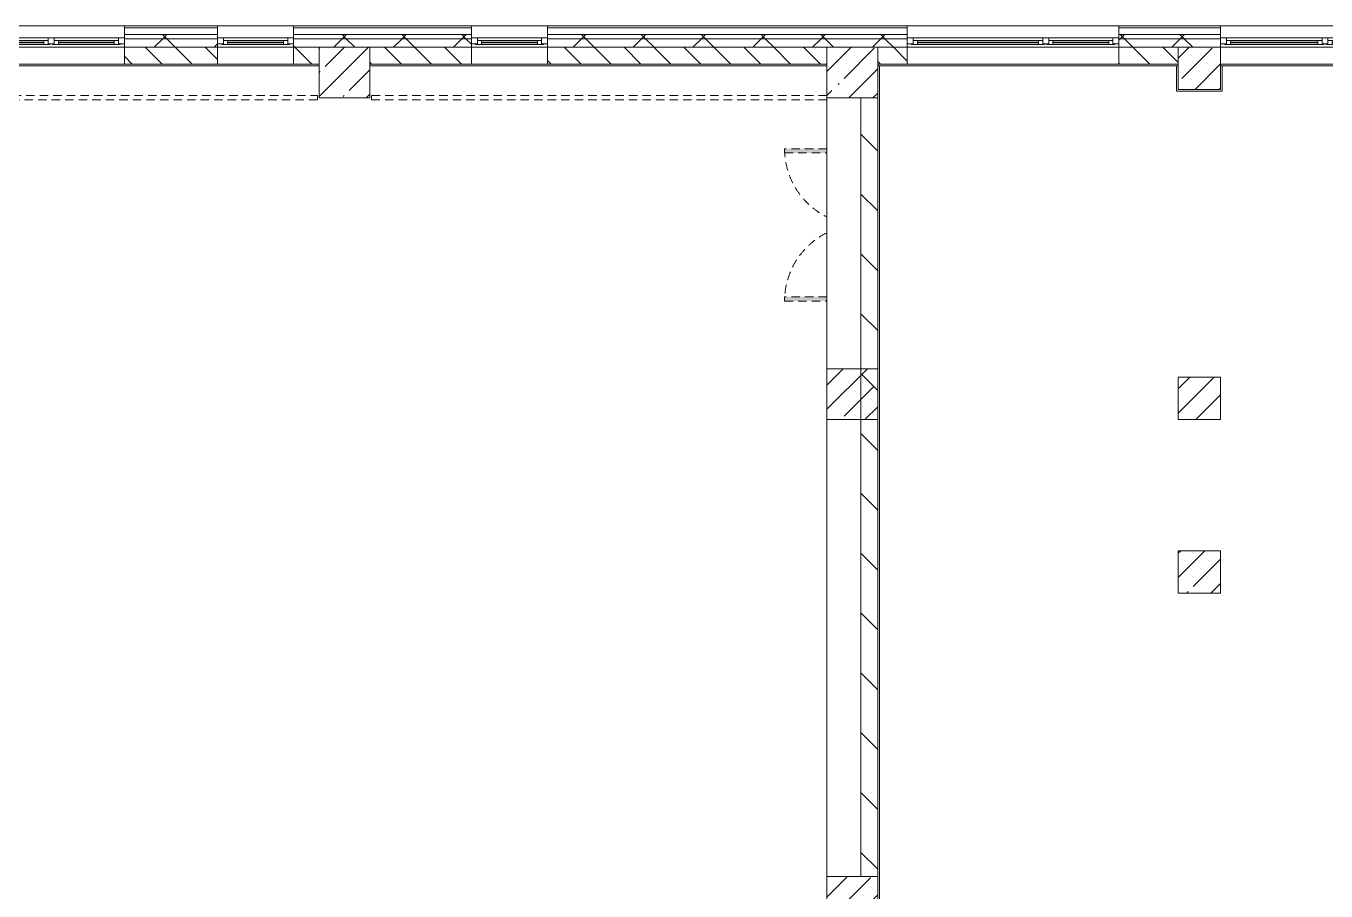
# Model space of a CAD drawing. Header units: millimetres. Extents: x -5714 to 188114, y -8553 to 29000.
# Drawn here: x 117802 to 133160, y 17129 to 27350 of the extents above; entities that cross this region are included whole.
import ezdxf

# ---------------------------------------------------------------- set-up
doc = ezdxf.new("R2010")
doc.units = ezdxf.units.MM
doc.linetypes.add('200_ШТРИХ__ш1_п0_6_', pattern=[160, 100, -60])
for name, color, linetype, lineweight in [('A-DETL-MBND-1', 7, '200_ШТРИХ__ш1_п0_6_', 9), ('A-GLAZ-2', 7, 'Continuous', 5), ('A-WALL', 7, 'Continuous', 9), ('A-WALL-2', 7, 'Continuous', 5), ('I-WALL-2', 7, 'Continuous', 5), ('S-COLS-2', 7, 'Continuous', 5)]:
    doc.layers.add(name, color=color, linetype=linetype, lineweight=lineweight)
doc.layers.add('A-FLOR-2', color=7, linetype='Continuous', lineweight=5, true_color=0xaaaaaa)
pattern_1 = [(45, (61103.76, 0), (-285.1231, 285.1231), []), (45, (61388.9, 0), (-285.1231, 285.1231), [504.031, -100.806, 16.764, -84.042])]
pattern_2 = [(45, (61103.76, 0), (-353.5534, 353.5534), []), (135, (61103.76, 0), (-353.5534, -353.5534), [])]

# ---------------------------------------------------------------- blocks, each defined once
blk = doc.blocks.new('BSC_Колонна _Прямоугольная - 600х600-V124-3_9_1_птичка')
at = {"layer": 'S-COLS-2'}
h = blk.add_hatch(dxfattribs=at)
h.set_pattern_fill('FP_61', color=256, style=0, pattern_type=2)
h.set_pattern_definition([(45, (-66460, -17000), (-285.1231, 285.1231), []), (45, (-66174.88, -17000), (-285.1231, 285.1231), [504.031, -100.806, 16.764, -84.042])])
h.paths.add_polyline_path([(-300, -300), (300, -300), (300, 300), (-300, 300)])
for p, q in [((300, 300), (-300, 300)), ((-300, 300), (-300, -300)), ((300, -300), (300, 300)), ((-300, -300), (300, -300))]:
    blk.add_line(p, q, dxfattribs=at)
blk = doc.blocks.new('BSC_Колонна _Прямоугольная - 500х500-V143-3_9_1_птичка')
at = {"layer": 'S-COLS-2'}
h = blk.add_hatch(dxfattribs=at)
h.set_pattern_fill('FP_80', color=256, style=0, pattern_type=2)
h.set_pattern_definition([(45, (-70560, -22950), (-285.1231, 285.1231), []), (45, (-70274.88, -22950), (-285.1231, 285.1231), [504.031, -100.806, 16.764, -84.042])])
h.paths.add_polyline_path([(-250, -250), (250, -250), (250, 250), (-250, 250)])
for p, q in [((250, 250), (-250, 250)), ((-250, 250), (-250, -250)), ((250, -250), (250, 250)), ((-250, -250), (250, -250))]:
    blk.add_line(p, q, dxfattribs=at)
blk = doc.blocks.new('120_Окно_СКБ_2Ст - 120_Окно_СКБ_2Ст 3100х2500 _мал_створка слева_ 2-19089248-3_9_1_птичка')
at = {"layer": 'A-GLAZ-2'}
for p, q in [((-1550, -75), (-1550, -5)), ((-1550, -5), (-1480, -5)), ((1550, -5), (-1550, -5)), ((-1480, -75), (-1550, -75)), ((-1550, -75), (-1500, -75)), ((-1480, -75), (-1500, -75)), ((-1500, -75), (-1500, -85)), ((-1500, -85), (670, -85)), ((670, -85), (-1500, -85)), ((-1480, -5), (-1480, -75)), ((650, -35), (-1480, -35)), ((-1480, -35), (-1480, -75)), ((-1430, -85), (-1430, -35)), ((-1430, -55), (600, -55)), ((600, -65), (-1430, -65)), ((600, -85), (600, -35)), ((650, -75), (650, -5)), ((650, -5), (720, -5)), ((650, -75), (650, -35)), ((720, -75), (650, -75)), ((670, -75), (650, -75)), ((670, -75), (700, -75)), ((670, -85), (670, -75)), ((720, -75), (700, -75)), ((700, -75), (700, -85)), ((700, -85), (1500, -85)), ((1500, -85), (700, -85)), ((720, -5), (720, -75)), ((1480, -35), (720, -35)), ((720, -35), (720, -75)), ((770, -85), (770, -35)), ((770, -55), (1430, -55)), ((1430, -65), (770, -65)), ((1430, -85), (1430, -35)), ((1480, -75), (1480, -5)), ((1480, -5), (1550, -5)), ((1480, -75), (1480, -35)), ((1550, -75), (1480, -75)), ((1500, -75), (1480, -75)), ((1500, -75), (1550, -75)), ((1500, -85), (1500, -75)), ((1550, -5), (1550, -75))]:
    blk.add_line(p, q, dxfattribs=at)
blk = doc.blocks.new('110_Дверь_СКБ_2Ст - Д-10 1800x2100h_Актовый зал EI30-32403870-3_9_1_птичка')
at = {"layer": 'A-DETL-MBND-1'}
for points in [[(-887.5, 500), (-837.5, 500), (-837.5, 1000), (-887.5, 1000)], [(862.5, 1000), (862.5, 500), (912.5, 500), (912.5, 1000)]]:
    blk.add_hatch(color=256, dxfattribs=at).paths.add_polyline_path(points)
for p, q in [((-887.5, 1000), (-887.5, 500)), ((-837.5, 1000), (-887.5, 1000)), ((-837.5, 500), (-837.5, 1000)), ((912.5, 1000), (862.5, 1000)), ((862.5, 1000), (862.5, 500)), ((912.5, 500), (912.5, 1000))]:
    blk.add_line(p, q, dxfattribs=at)
for centre, start, end in [((-887.5, 100), 26.74452, 90), ((912.5, 100), 90, 153.25548)]:
    blk.add_arc(centre, 900, start, end, dxfattribs=at)
blk = doc.blocks.new('BSC_Колонна _Прямоугольная - 500х500-V186-3_9_1_птичка')
at = {"layer": 'S-COLS-2'}
h = blk.add_hatch(dxfattribs=at)
h.set_pattern_fill('FP_104', color=256, style=0, pattern_type=2)
h.set_pattern_definition([(45, (-70560, -20900), (-285.1231, 285.1231), []), (45, (-70274.88, -20900), (-285.1231, 285.1231), [504.031, -100.806, 16.764, -84.042])])
h.paths.add_polyline_path([(-250, -250), (250, -250), (250, 250), (-250, 250)])
for p, q in [((250, 250), (-250, 250)), ((-250, 250), (-250, -250)), ((250, -250), (250, 250)), ((-250, -250), (250, -250))]:
    blk.add_line(p, q, dxfattribs=at)
blk = doc.blocks.new('120_Окно_СКБ_1Ст - 120_Окно_СКБ_1Ст 900х2500_h_-19906774-3_9_1_птичка')
at = {"layer": 'A-GLAZ-2'}
for p, q in [((-450, -75), (-450, -5)), ((-450, -5), (-380, -5)), ((450, -5), (-450, -5)), ((-380, -75), (-450, -75)), ((-450, -75), (-400, -75)), ((-380, -75), (-400, -75)), ((-400, -75), (-400, -85)), ((-400, -85), (400, -85)), ((400, -85), (-400, -85)), ((-380, -5), (-380, -75)), ((380, -35), (-380, -35)), ((-380, -35), (-380, -75)), ((-330, -85), (-330, -35)), ((-330, -55), (330, -55)), ((330, -65), (-330, -65)), ((330, -85), (330, -35)), ((380, -75), (380, -5)), ((380, -5), (450, -5)), ((380, -75), (380, -35)), ((450, -75), (380, -75)), ((400, -75), (380, -75)), ((400, -75), (450, -75)), ((400, -85), (400, -75)), ((450, -5), (450, -75))]:
    blk.add_line(p, q, dxfattribs=at)
blk = doc.blocks.new('120_Окно_СКБ_2Ст - 120_Окно_СКБ_2Ст 2500х2500 _мал створка справа_-23206729-3_9_1_птичка')
at = {"layer": 'A-GLAZ-2'}
for p, q in [((-1250, -75), (-1250, -5)), ((-1250, -5), (-1180, -5)), ((1250, -5), (-1250, -5)), ((-1180, -75), (-1250, -75)), ((-1250, -75), (-1200, -75)), ((-1180, -75), (-1200, -75)), ((-1200, -75), (-1200, -85)), ((-1200, -85), (370, -85)), ((370, -85), (-1200, -85)), ((-1180, -5), (-1180, -75)), ((350, -35), (-1180, -35)), ((-1180, -35), (-1180, -75)), ((-1130, -85), (-1130, -35)), ((-1130, -55), (300, -55)), ((300, -65), (-1130, -65)), ((300, -85), (300, -35)), ((350, -75), (350, -5)), ((350, -5), (420, -5)), ((350, -75), (350, -35)), ((420, -75), (350, -75)), ((370, -75), (350, -75)), ((370, -75), (400, -75)), ((370, -85), (370, -75)), ((420, -75), (400, -75)), ((400, -75), (400, -85)), ((400, -85), (1200, -85)), ((1200, -85), (400, -85)), ((420, -5), (420, -75)), ((1180, -35), (420, -35)), ((420, -35), (420, -75)), ((470, -85), (470, -35)), ((470, -55), (1130, -55)), ((1130, -65), (470, -65)), ((1130, -85), (1130, -35)), ((1180, -75), (1180, -5)), ((1180, -5), (1250, -5)), ((1180, -75), (1180, -35)), ((1250, -75), (1180, -75)), ((1200, -75), (1180, -75)), ((1200, -75), (1250, -75)), ((1200, -85), (1200, -75)), ((1250, -5), (1250, -75))]:
    blk.add_line(p, q, dxfattribs=at)
blk = doc.blocks.new('120_Окно_СКБ_2Ст - 120_Окно_СКБ_2Ст 2100х2400 _мал створка справа_-19092174-3_9_1_птичка')
at = {"layer": 'A-GLAZ-2'}
for p, q in [((-1050, -75), (-1050, -5)), ((-1050, -5), (-980, -5)), ((1050, -5), (-1050, -5)), ((-980, -75), (-1050, -75)), ((-1050, -75), (-1000, -75)), ((-980, -75), (-1000, -75)), ((-1000, -75), (-1000, -85)), ((-1000, -85), (170, -85)), ((170, -85), (-1000, -85)), ((-980, -5), (-980, -75)), ((150, -35), (-980, -35)), ((-980, -35), (-980, -75)), ((-930, -85), (-930, -35)), ((-930, -55), (100, -55)), ((100, -65), (-930, -65)), ((100, -85), (100, -35)), ((150, -75), (150, -5)), ((150, -5), (220, -5)), ((150, -75), (150, -35)), ((220, -75), (150, -75)), ((170, -75), (150, -75)), ((170, -75), (200, -75)), ((170, -85), (170, -75)), ((220, -75), (200, -75)), ((200, -75), (200, -85)), ((200, -85), (1000, -85)), ((1000, -85), (200, -85)), ((220, -5), (220, -75)), ((980, -35), (220, -35)), ((220, -35), (220, -75)), ((270, -85), (270, -35)), ((270, -55), (930, -55)), ((930, -65), (270, -65)), ((930, -85), (930, -35)), ((980, -75), (980, -5)), ((980, -5), (1050, -5)), ((980, -75), (980, -35)), ((1050, -75), (980, -75)), ((1000, -75), (980, -75)), ((1000, -75), (1050, -75)), ((1000, -85), (1000, -75)), ((1050, -5), (1050, -75))]:
    blk.add_line(p, q, dxfattribs=at)

msp = doc.modelspace()

# ---------------------------------------------------------------- hatches: boundary and pattern name
at = {"layer": 'A-WALL-2'}
h = msp.add_hatch(dxfattribs=at)
h.set_pattern_fill('FP_66', color=256, style=0, pattern_type=2)
h.set_pattern_definition(pattern_2)
h.paths.add_polyline_path([(154263.8, 27200), (154313.8, 27200), (154313.8, 27250), (141453.8, 27250), (141453.8, 27200), (153396.4, 27200)])
h.paths.add_polyline_path([(137453.8, 27200), (138353.8, 27200), (138353.8, 27250), (137453.8, 27250)])
h.paths.add_polyline_path([(131913.8, 27200), (131913.8, 27250), (130713.8, 27250), (130713.8, 27200), (131023.5, 27200)])
h.paths.add_polyline_path([(127294.7, 27200), (128213.8, 27200), (128213.8, 27250), (123963.8, 27250), (123963.8, 27200), (125430.3, 27200)])
h.paths.add_polyline_path([(134013.8, 27200), (135353.8, 27200), (135353.8, 27250), (134013.8, 27250)])
h.paths.add_polyline_path([(122633.7, 27200), (123063.8, 27200), (123063.8, 27250), (120963.8, 27250), (120963.8, 27200), (121701.5, 27200)])
h.paths.add_polyline_path([(119837.1, 27200), (120063.8, 27200), (120063.8, 27250), (118963.8, 27250), (118963.8, 27200)])
h.paths.add_polyline_path([(115176, 27200), (115863.8, 27200), (115863.8, 27250), (114363.8, 27250), (114363.8, 27200)])
h.paths.add_polyline_path([(111447.2, 27200), (111863.8, 27200), (111863.8, 27250), (110764, 27250), (110764, 27200)])
h.paths.add_polyline_path([(109582.8, 27200), (109864, 27200), (109864, 27250), (108763.8, 27250), (108763.8, 27200)])
h.paths.add_polyline_path([(103163.8, 27200), (105663.8, 27200), (105663.8, 27250), (103163.8, 27250)])
h = msp.add_hatch(dxfattribs=at)
h.set_pattern_fill('FP_66', color=256, style=0, pattern_type=2)
h.set_pattern_definition(pattern_2)
h.paths.add_polyline_path([(154163.8, 27100), (154263.8, 27100), (154263.8, 27200), (141453.8, 27200), (141453.8, 27100), (153396.4, 27100)])
h.paths.add_polyline_path([(131913.8, 27100), (131913.8, 27200), (130713.8, 27200), (130713.8, 27100), (131023.5, 27100)])
h.paths.add_polyline_path([(135353.8, 27100), (135353.8, 27200), (134013.8, 27200), (134013.8, 27100), (134752.3, 27100)])
h.paths.add_polyline_path([(137453.8, 27100), (138353.8, 27100), (138353.8, 27200), (137453.8, 27200)])
h.paths.add_polyline_path([(128213.8, 27100), (128213.8, 27200), (123963.8, 27200), (123963.8, 27100), (127294.7, 27100)])
h.paths.add_polyline_path([(120963.8, 27100), (123063.8, 27100), (123063.8, 27200), (120963.8, 27200)])
h.paths.add_polyline_path([(120063.8, 27100), (120063.8, 27200), (118963.8, 27200), (118963.8, 27100), (119837.1, 27100)])
h.paths.add_polyline_path([(115176, 27100), (115863.8, 27100), (115863.8, 27200), (114363.8, 27200), (114363.8, 27100)])
h.paths.add_polyline_path([(111447.2, 27100), (111863.8, 27100), (111863.8, 27200), (110764, 27200), (110764, 27100)])
h.paths.add_polyline_path([(109582.8, 27100), (109864, 27100), (109864, 27200), (108763.8, 27200), (108763.8, 27100)])
h.paths.add_polyline_path([(104921.8, 27100), (105663.8, 27100), (105663.8, 27200), (103263.8, 27200), (103263.8, 27100), (103863.8, 27100)])
h = msp.add_hatch(dxfattribs=at)
h.set_pattern_fill('FP_64', color=256, style=0, pattern_type=2)
h.set_pattern_definition([(135, (61103.76, 0), (-176.7767, -176.7767), [])])
h.paths.add_polyline_path([(143142.2, 26900), (145303.8, 26900), (145303.8, 27100), (142253.8, 27100), (142253.8, 26900)])
h.paths.add_polyline_path([(141743.9, 26900), (141753.8, 26900), (141753.8, 27100), (141453.8, 27100), (141453.8, 26900)])
h.paths.add_polyline_path([(127263.8, 26900), (127263.8, 27100), (123963.8, 27100), (123963.8, 26900), (125430.3, 26900)])
h.paths.add_polyline_path([(130713.8, 26900), (131413.8, 26900), (131413.8, 27100), (130713.8, 27100)])
h.paths.add_polyline_path([(128213.8, 26900), (128213.8, 27100), (127863.8, 27100), (127863.8, 26900)])
h.paths.add_polyline_path([(134013.8, 26900), (134643.8, 26900), (134643.8, 27100), (134013.8, 27100)])
h.paths.add_polyline_path([(135143.8, 26900), (135353.8, 26900), (135353.8, 27100), (135143.8, 27100)])
h.paths.add_polyline_path([(137853.8, 26900), (137853.8, 27100), (137453.8, 27100), (137453.8, 26900), (137548.9, 26900)])
h.paths.add_polyline_path([(120963.8, 26900), (121263.8, 26900), (121263.8, 27100), (120963.8, 27100)])
h.paths.add_polyline_path([(118963.8, 26900), (120063.8, 26900), (120063.8, 27100), (118963.8, 27100)])
h.paths.add_polyline_path([(115263.8, 26900), (115263.8, 27100), (114363.8, 27100), (114363.8, 26900), (115176, 26900)])
h.paths.add_polyline_path([(121863.8, 26900), (123063.8, 26900), (123063.8, 27100), (121863.8, 27100)])
h.paths.add_polyline_path([(110764, 26900), (111863.8, 26900), (111863.8, 27100), (110764, 27100)])
h.paths.add_polyline_path([(109263.8, 26900), (109263.8, 27100), (108763.8, 27100), (108763.8, 26900)])
h.paths.add_polyline_path([(105663.8, 26900), (105663.8, 27100), (103863.8, 27100), (103863.8, 26900), (104921.8, 26900)])
at = {"layer": 'I-WALL-2'}
h = msp.add_hatch(dxfattribs=at)
h.set_pattern_fill('FP_65', color=256, style=0, pattern_type=2)
h.set_pattern_definition([(135, (61103.76, 0), (-353.5534, -353.5534), [])])
h.paths.add_polyline_path([(127663.8, 12320), (127863.8, 12320), (127863.8, 16700), (127663.8, 16700), (127663.8, 13534.8)])
h.paths.add_polyline_path([(127663.8, 17300), (127863.8, 17300), (127863.8, 26500), (127663.8, 26500), (127663.8, 20476.2)])
at = {"layer": 'S-COLS-2'}
h = msp.add_hatch(dxfattribs=at)
h.set_pattern_fill('FP_62', color=256, style=0, pattern_type=2)
h.set_pattern_definition(pattern_1)
h.paths.add_polyline_path([(121863.8, 26500), (121863.8, 27100), (121263.8, 27100), (121263.8, 26500), (121701.5, 26500)])
h = msp.add_hatch(dxfattribs=at)
h.set_pattern_fill('FP_62', color=256, style=0, pattern_type=2)
h.set_pattern_definition(pattern_1)
h.paths.add_polyline_path([(127663.8, 26500), (127863.8, 26500), (127863.8, 27100), (127263.8, 27100), (127263.8, 26500), (127294.7, 26500)])
h = msp.add_hatch(dxfattribs=at)
h.set_pattern_fill('FP_62', color=256, style=0, pattern_type=2)
h.set_pattern_definition(pattern_1)
h.paths.add_polyline_path([(131413.8, 26600), (131913.8, 26600), (131913.8, 27100), (131413.8, 27100), (131413.8, 26839.2)])
h = msp.add_hatch(dxfattribs=at)
h.set_pattern_fill('FP_62', color=256, style=0, pattern_type=2)
h.set_pattern_definition(pattern_1)
h.paths.add_polyline_path([(127863.8, 22700), (127863.8, 23300), (127263.8, 23300), (127263.8, 22700)])

# ---------------------------------------------------------------- linework, layer by layer
at = {"layer": 'A-DETL-MBND-1'}
for p, q in [((115883.8, 26529), (121243.8, 26529)), ((121243.8, 26479), (115883.8, 26479)), ((121243.8, 26479), (121243.8, 26529)), ((121884.8, 26529), (121884.8, 26479)), ((121884.8, 26529), (127263.8, 26529)), ((127263.8, 26479), (121884.8, 26479))]:
    msp.add_line(p, q, dxfattribs=at)
at = {"layer": 'A-FLOR-2'}
for p, q in [((127883.8, 26880), (127883.8, 13620)), ((131393.8, 26580), (131393.8, 26880)), ((131933.8, 26880), (131933.8, 26580)), ((131933.8, 26580), (131393.8, 26580)), ((127263.8, 26500), (127263.8, 23300)), ((127263.8, 22700), (127263.8, 17300))]:
    msp.add_line(p, q, dxfattribs=at)
at = {"layer": 'A-WALL'}
for p, q in [((120063.8, 27330), (118963.8, 27330)), ((120063.8, 27250), (118963.8, 27250)), ((120063.8, 27200), (118963.8, 27200)), ((123063.8, 27330), (120963.8, 27330)), ((123063.8, 27250), (120963.8, 27250)), ((123063.8, 27200), (120963.8, 27200)), ((128213.8, 27330), (123963.8, 27330)), ((128213.8, 27250), (123963.8, 27250)), ((128213.8, 27200), (123963.8, 27200)), ((131913.8, 27330), (130713.8, 27330)), ((131913.8, 27250), (130713.8, 27250)), ((131913.8, 27200), (130713.8, 27200))]:
    msp.add_line(p, q, dxfattribs=at)
at = {"layer": 'A-WALL-2'}
for p, q in [((130713.8, 27350), (103033.8, 27350)), ((118963.8, 27350), (118963.8, 26900)), ((120063.8, 26900), (120063.8, 27350)), ((120963.8, 27350), (120963.8, 26900)), ((123063.8, 26900), (123063.8, 27350)), ((123963.8, 27350), (123963.8, 26900)), ((128213.8, 26900), (128213.8, 27350)), ((130713.8, 27350), (130713.8, 26900)), ((154413.8, 27350), (130713.8, 27350)), ((131913.8, 27100), (131913.8, 27350)), ((153913.8, 27100), (103863.8, 27100)), ((121263.8, 26900), (121263.8, 27100)), ((121863.8, 27100), (121863.8, 26900)), ((127263.8, 26900), (127263.8, 27100)), ((127863.8, 27100), (127863.8, 26900)), ((131413.8, 26900), (131413.8, 27100)), ((118963.8, 26900), (120063.8, 26900)), ((120963.8, 26900), (121263.8, 26900)), ((121863.8, 26900), (123063.8, 26900)), ((123963.8, 26900), (127263.8, 26900)), ((127863.8, 26900), (128213.8, 26900)), ((130713.8, 26900), (131413.8, 26900))]:
    msp.add_line(p, q, dxfattribs=at)
at = {"layer": 'I-WALL-2'}
for p, q in [((115863.8, 27100), (118963.8, 27100)), ((120063.8, 27100), (120963.8, 27100)), ((123063.8, 27100), (123963.8, 27100)), ((128213.8, 27100), (130713.8, 27100)), ((131913.8, 27100), (134013.8, 27100)), ((118963.8, 26900), (115863.8, 26900)), ((121263.8, 26880), (115863.8, 26880)), ((120963.8, 26900), (120063.8, 26900)), ((127263.8, 26880), (121863.8, 26880)), ((123963.8, 26900), (123063.8, 26900)), ((131413.8, 26880), (127863.8, 26880)), ((130713.8, 26900), (128213.8, 26900)), ((134013.8, 26900), (131913.8, 26900)), ((134643.8, 26880), (131913.8, 26880)), ((127663.8, 26500), (127663.8, 17300)), ((127863.8, 26500), (127663.8, 26500)), ((127863.8, 17300), (127863.8, 26500))]:
    msp.add_line(p, q, dxfattribs=at)
at = {"layer": 'S-COLS-2'}
for p, q in [((121863.8, 27100), (121263.8, 27100)), ((121263.8, 27100), (121263.8, 26900)), ((121863.8, 26900), (121863.8, 27100)), ((127863.8, 27100), (127263.8, 27100)), ((127263.8, 27100), (127263.8, 26900)), ((127863.8, 26900), (127863.8, 27100)), ((131913.8, 27100), (131413.8, 27100)), ((131413.8, 27100), (131413.8, 26900)), ((131913.8, 26600), (131913.8, 27100)), ((121263.8, 26900), (121263.8, 26500)), ((121863.8, 26500), (121863.8, 26900)), ((127263.8, 26900), (127263.8, 26500)), ((127863.8, 26500), (127863.8, 26900)), ((131413.8, 26900), (131413.8, 26600)), ((131413.8, 26600), (131913.8, 26600)), ((121263.8, 26500), (121863.8, 26500)), ((127263.8, 26500), (127663.8, 26500)), ((127663.8, 26500), (127863.8, 26500)), ((127863.8, 23300), (127263.8, 23300)), ((127263.8, 23300), (127263.8, 22700)), ((127863.8, 22700), (127863.8, 23300)), ((127263.8, 22700), (127863.8, 22700))]:
    msp.add_line(p, q, dxfattribs=at)

# ---------------------------------------------------------------- block references
at = {"layer": 'A-DETL-MBND-1', "rotation": 89.9999999999999}
msp.add_blockref('110_Дверь_СКБ_2Ст - Д-10 1800x2100h_Актовый зал EI30-32403870-3_9_1_птичка', (127763.8, 24987.5), dxfattribs=at)
at = {"layer": 'A-GLAZ-2'}
for name, p in [('120_Окно_СКБ_2Ст - 120_Окно_СКБ_2Ст 3100х2500 _мал_створка слева_ 2-19089248-3_9_1_птичка', (117413.8, 27215)), ('120_Окно_СКБ_1Ст - 120_Окно_СКБ_1Ст 900х2500_h_-19906774-3_9_1_птичка', (120513.8, 27215)), ('120_Окно_СКБ_1Ст - 120_Окно_СКБ_1Ст 900х2500_h_-19906774-3_9_1_птичка', (123513.8, 27215)), ('120_Окно_СКБ_2Ст - 120_Окно_СКБ_2Ст 2500х2500 _мал створка справа_-23206729-3_9_1_птичка', (129463.8, 27215)), ('120_Окно_СКБ_2Ст - 120_Окно_СКБ_2Ст 2100х2400 _мал створка справа_-19092174-3_9_1_птичка', (132963.8, 27215))]:
    msp.add_blockref(name, p, dxfattribs=at)
at = {"layer": 'S-COLS-2'}
for name, p in [('BSC_Колонна _Прямоугольная - 500х500-V143-3_9_1_птичка', (131663.8, 22950)), ('BSC_Колонна _Прямоугольная - 500х500-V186-3_9_1_птичка', (131663.8, 20900)), ('BSC_Колонна _Прямоугольная - 600х600-V124-3_9_1_птичка', (127563.8, 17000))]:
    msp.add_blockref(name, p, dxfattribs=at)

doc.saveas('drawing.dxf')
